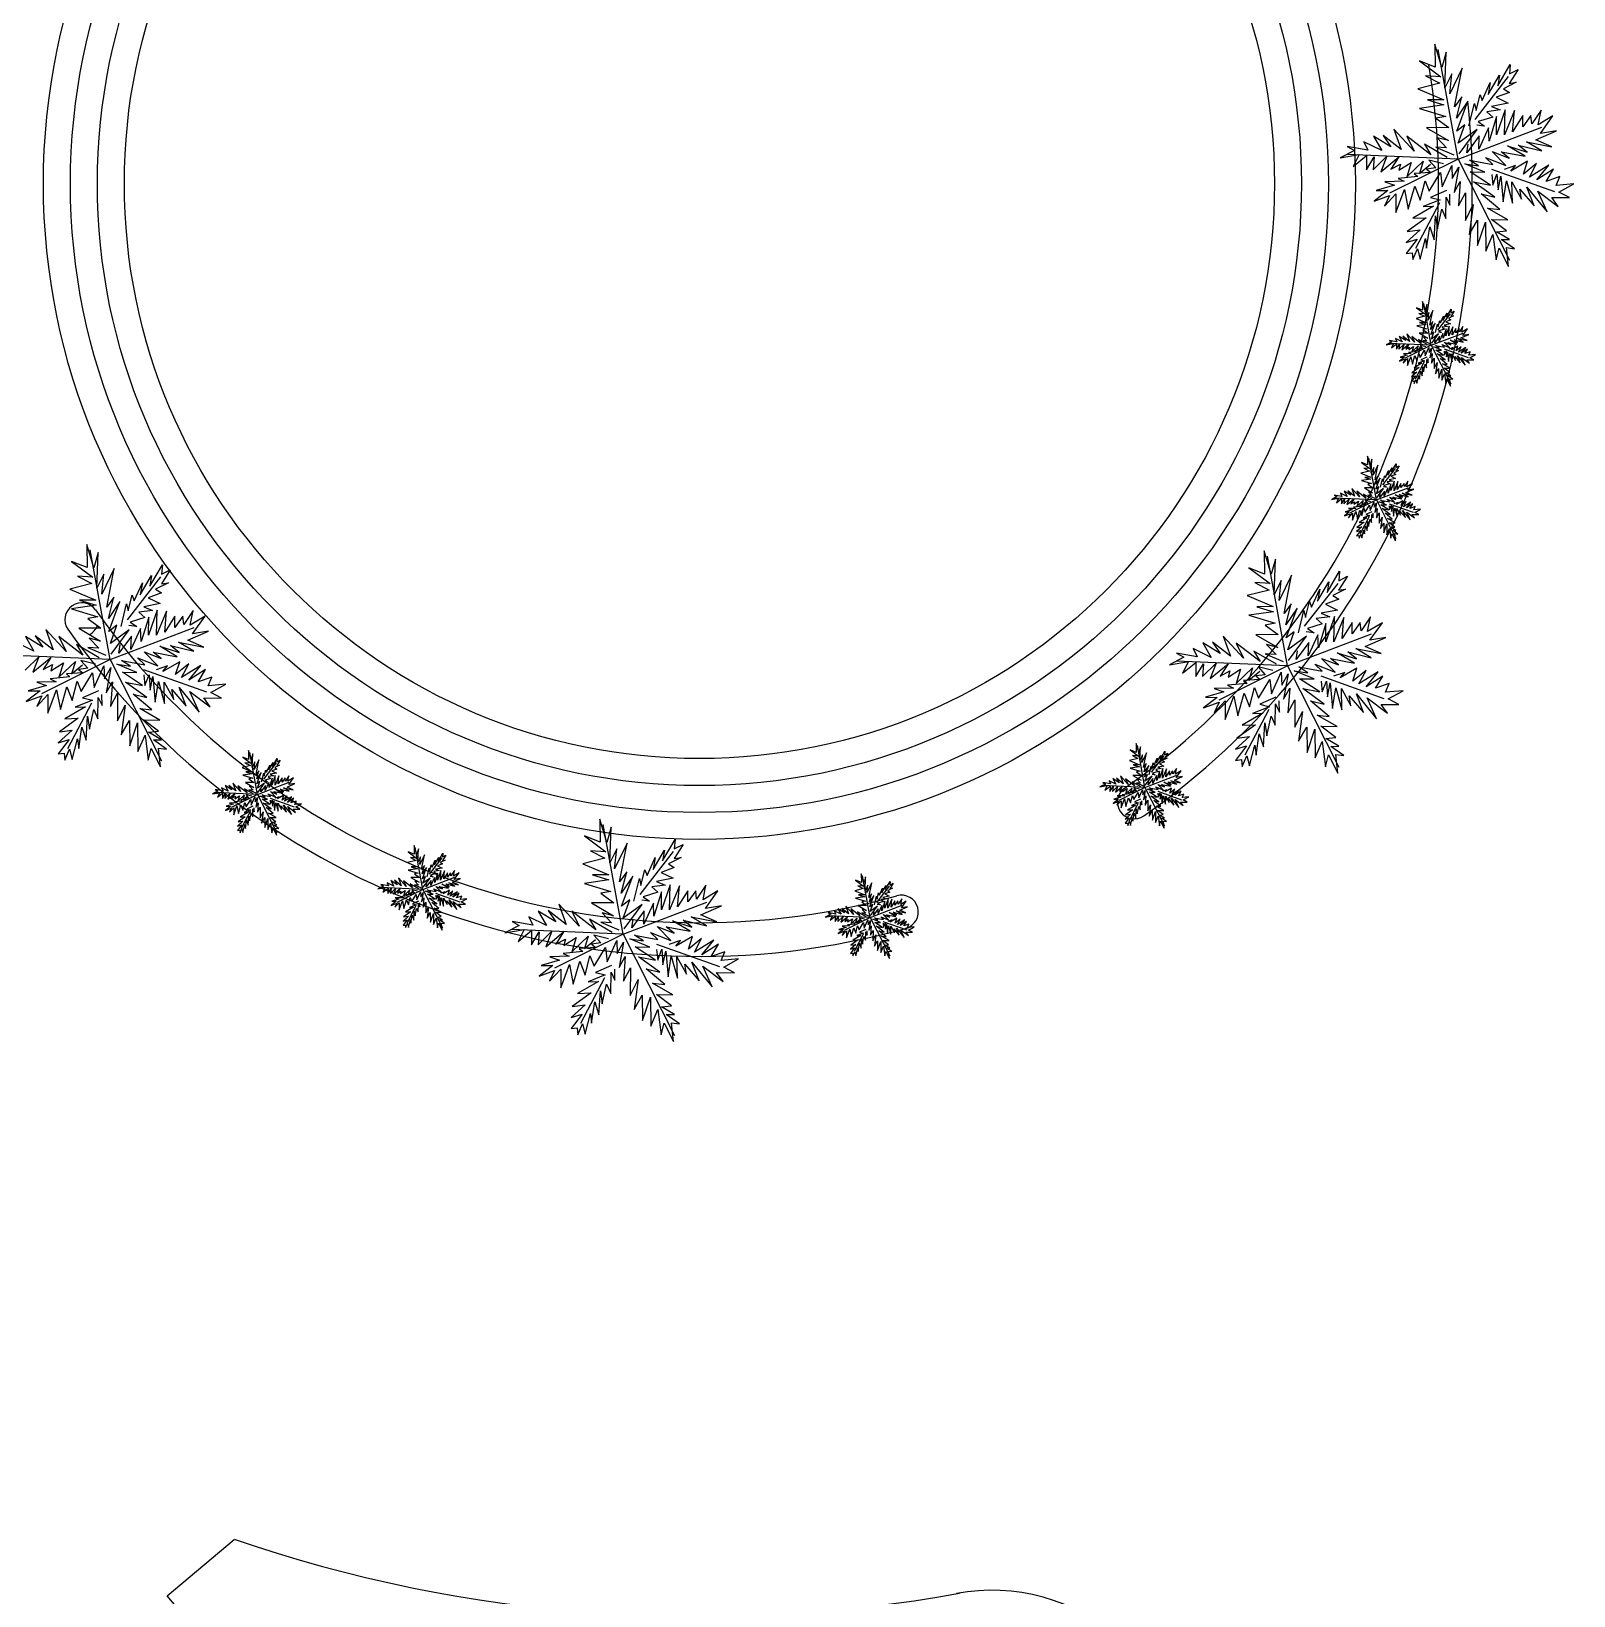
# Model space of a CAD drawing. Header units: millimetres. Extents: x 185 to 501, y 106 to 528.
# Drawn here: x 293.37 to 316.24, y 293.13 to 316.33 of the extents above; entities that cross this region are included whole.
import ezdxf

# ---------------------------------------------------------------- set-up
doc = ezdxf.new("R2010")
doc.units = ezdxf.units.MM
for name, color, linetype in [('arboles', 84, 'Continuous'), ('MUEBLES', 33, 'Continuous'), ('pavimento', 252, 'Continuous')]:
    doc.layers.add(name, color=color, linetype=linetype)

msp = doc.modelspace()

# ---------------------------------------------------------------- linework, layer by layer
at = {"layer": 'arboles', "linetype": 'Continuous'}
for p, q in [((314.53, 314.438), (314.234, 316.066)), ((314.785, 315.027), (315.28, 315.662)), ((314.53, 314.438), (315.774, 314.913)), ((314.53, 314.438), (312.878, 314.508)), ((314.53, 314.438), (313.514, 313.931)), ((314.53, 314.438), (315.292, 312.938)), ((315.027, 314.289), (315.961, 313.956)), ((314.256, 313.792), (313.9, 313.114)), ((314.133, 311.678), (314.02, 312.299)), ((314.23, 311.903), (314.419, 312.145)), ((314.133, 311.678), (313.504, 311.705)), ((314.133, 311.678), (313.746, 311.485)), ((314.133, 311.678), (314.607, 311.859)), ((314.133, 311.678), (314.423, 311.107)), ((314.028, 311.433), (313.893, 311.174)), ((314.322, 311.622), (314.678, 311.495)), ((313.318, 309.384), (313.205, 310.004)), ((313.415, 309.608), (313.604, 309.85)), ((313.318, 309.384), (313.792, 309.564)), ((313.318, 309.384), (312.689, 309.41)), ((313.318, 309.384), (312.931, 309.19)), ((313.318, 309.384), (313.608, 308.812)), ((313.213, 309.138), (313.078, 308.879)), ((313.507, 309.327), (313.863, 309.2)), ((294.542, 307.016), (294.247, 308.644)), ((312, 306.92), (311.704, 308.549)), ((294.797, 307.605), (295.292, 308.24)), ((312.255, 307.509), (312.75, 308.144)), ((294.542, 307.016), (295.786, 307.491)), ((312, 306.92), (313.244, 307.395)), ((294.542, 307.016), (292.89, 307.086)), ((294.542, 307.016), (293.526, 306.509)), ((294.542, 307.016), (295.304, 305.515)), ((295.039, 306.867), (295.973, 306.534)), ((312, 306.92), (310.348, 306.991)), ((312, 306.92), (310.984, 306.413)), ((312, 306.92), (312.762, 305.42)), ((312.497, 306.772), (313.431, 306.438)), ((294.268, 306.37), (293.912, 305.692)), ((311.726, 306.275), (311.37, 305.596)), ((296.725, 305.015), (296.613, 305.635)), ((309.886, 305.119), (309.774, 305.739)), ((296.822, 305.239), (297.011, 305.481)), ((309.983, 305.343), (310.172, 305.585)), ((296.725, 305.015), (297.199, 305.196)), ((309.886, 305.119), (310.36, 305.3)), ((296.725, 305.015), (296.096, 305.042)), ((296.725, 305.015), (296.338, 304.822)), ((296.725, 305.015), (297.016, 304.443)), ((296.915, 304.958), (297.271, 304.831)), ((309.886, 305.119), (309.257, 305.146)), ((309.886, 305.119), (309.499, 304.926)), ((309.886, 305.119), (310.176, 304.548)), ((310.076, 305.062), (310.431, 304.936)), ((296.621, 304.769), (296.486, 304.511)), ((309.782, 304.873), (309.646, 304.615)), ((302.147, 302.942), (301.852, 304.57)), ((299.18, 303.606), (299.067, 304.226)), ((299.277, 303.831), (299.466, 304.072)), ((302.402, 303.531), (302.898, 304.166)), ((299.18, 303.606), (299.654, 303.787)), ((305.813, 303.189), (305.7, 303.809)), ((299.18, 303.606), (298.551, 303.633)), ((299.18, 303.606), (298.793, 303.413)), ((299.18, 303.606), (299.47, 303.035)), ((299.369, 303.55), (299.725, 303.423)), ((305.91, 303.413), (306.098, 303.655)), ((299.076, 303.36), (298.94, 303.102)), ((302.147, 302.942), (303.391, 303.417)), ((305.813, 303.189), (306.286, 303.37)), ((305.813, 303.189), (305.184, 303.216)), ((305.813, 303.189), (305.426, 302.996)), ((305.813, 303.189), (306.103, 302.618)), ((306.002, 303.132), (306.358, 303.005)), ((302.147, 302.942), (300.495, 303.012)), ((302.147, 302.942), (301.131, 302.435)), ((302.147, 302.942), (302.91, 301.441)), ((305.708, 302.943), (305.573, 302.685)), ((302.644, 302.793), (303.579, 302.46)), ((301.873, 302.296), (301.518, 301.618))]:
    msp.add_line(p, q, dxfattribs=at)
at = {"layer": 'arboles', "linetype": 'Continuous', "flags": 128}
for points in [[(314.545, 314.518), (314.812, 314.878), (314.533, 314.676), (314.631, 314.945), (314.509, 314.855), (314.675, 315.296), (314.505, 315.045), (314.584, 315.362), (314.478, 315.216), (314.591, 315.787), (314.406, 315.407), (314.437, 315.705), (314.332, 315.494), (314.353, 316.024), (314.288, 315.798), (314.185, 316.143), (314.19, 315.801), (313.958, 315.894), (314.275, 315.659), (314.045, 315.674), (314.259, 315.564), (313.933, 315.482), (314.319, 315.32), (314.077, 315.316), (314.321, 315.242), (313.959, 315.191), (314.348, 315.072), (314.198, 315.044), (314.392, 314.905), (314.063, 314.901), (314.387, 314.713), (314.221, 314.754), (314.36, 314.607), (314.199, 314.617), (314.468, 314.503)], [(314.691, 314.93), (314.775, 315.262), (314.796, 315.158), (314.855, 315.393), (314.885, 315.308), (315.008, 315.575), (314.977, 315.397), (315.143, 315.683), (315.117, 315.526), (315.304, 315.841), (315.29, 315.702), (315.419, 315.769), (315.289, 315.56), (315.393, 315.578), (315.205, 315.482), (315.29, 315.426), (315.095, 315.355), (315.272, 315.267), (315.027, 315.221), (315.156, 315.167), (314.955, 315.139), (315.044, 315.061), (314.828, 314.994), (314.924, 314.927), (314.807, 314.944)], [(314.314, 314.369), (314.095, 314.424), (314.199, 314.307), (314.061, 314.29), (314.126, 314.239), (313.88, 314.223), (313.934, 314.179), (313.643, 314.153), (313.731, 314.109), (313.445, 314.103), (313.588, 314.054), (313.313, 313.972), (313.49, 313.971), (313.287, 313.815), (313.515, 313.9), (313.441, 313.742), (313.606, 313.921), (313.606, 313.645), (313.735, 313.987), (313.792, 313.697), (313.889, 314.035), (313.967, 313.83), (314.04, 314.118), (314.099, 313.961), (314.268, 314.238), (314.292, 314.025), (314.437, 314.346), (314.444, 314.15), (314.539, 314.321), (314.471, 313.945), (314.563, 314.108), (314.537, 313.744), (314.641, 313.937), (314.638, 313.528), (314.753, 313.763), (314.694, 313.32), (314.816, 313.531), (314.82, 313.155), (314.937, 313.501), (314.942, 313.073), (315.047, 313.318), (315.095, 312.944), (315.139, 313.118), (315.278, 312.846), (315.249, 313.125), (315.365, 313.109), (315.171, 313.244), (315.292, 313.248), (315.101, 313.361), (315.247, 313.376), (315.026, 313.543), (315.266, 313.539), (314.968, 313.709), (315.148, 313.689), (314.871, 313.923), (315.073, 313.872), (314.76, 314.102), (315.011, 314.052), (314.71, 314.248), (314.925, 314.246), (314.628, 314.368), (314.832, 314.338), (314.698, 314.423), (315.044, 314.358), (314.937, 314.463), (315.239, 314.344), (315.036, 314.55), (315.288, 314.452), (315.169, 314.547), (315.523, 314.48), (315.265, 314.635), (315.552, 314.542), (315.423, 314.647), (315.772, 314.56), (315.543, 314.695), (315.921, 314.622), (315.684, 314.724), (315.989, 314.859), (315.751, 314.819), (315.936, 315.079), (315.718, 314.948), (315.76, 315.166), (315.622, 314.96), (315.61, 315.083), (315.49, 314.915), (315.489, 315.083), (315.339, 314.845), (315.365, 315.158), (315.219, 314.797), (315.226, 315.171), (315.098, 314.797), (315.101, 315.068), (314.989, 314.704), (314.982, 314.9), (314.838, 314.587), (314.845, 314.783), (314.661, 314.532), (314.68, 314.661)], [(314.368, 314.463), (314.033, 314.659), (314.127, 314.502), (313.769, 314.777), (313.877, 314.556), (313.575, 314.881), (313.686, 314.582), (313.419, 314.791), (313.532, 314.621), (313.274, 314.78), (313.397, 314.564), (313.132, 314.695), (313.192, 314.572), (312.886, 314.627), (312.992, 314.566), (312.779, 314.456), (313.063, 314.505), (312.975, 314.329), (313.171, 314.491), (313.17, 314.28), (313.287, 314.471), (313.27, 314.281), (313.475, 314.48), (313.383, 314.252), (313.649, 314.47), (313.534, 314.288), (313.674, 314.365), (313.651, 314.272), (313.836, 314.389), (313.77, 314.177), (314.013, 314.409), (313.958, 314.225), (314.122, 314.361)], [(315.029, 314.211), (315.045, 314.052), (315.107, 314.213), (315.122, 313.981), (315.165, 314.186), (315.199, 313.806), (315.246, 314.114), (315.336, 313.785), (315.329, 314.101), (315.472, 313.846), (315.445, 313.995), (315.659, 313.747), (315.551, 314.024), (315.852, 313.656), (315.713, 313.962), (316.014, 313.736), (315.918, 313.868), (316.18, 313.867), (316.024, 313.949), (316.244, 314.07), (315.985, 314.049), (316.039, 314.178), (315.836, 314.108), (315.945, 314.288), (315.699, 314.13), (315.874, 314.349), (315.588, 314.17), (315.695, 314.372), (315.5, 314.214), (315.561, 314.406), (315.313, 314.261), (315.381, 314.343), (315.212, 314.286)], [(314.357, 313.974), (314.12, 313.87), (314.266, 313.833), (314.012, 313.733), (314.164, 313.738), (313.857, 313.56), (314.057, 313.566), (313.777, 313.364), (313.969, 313.39), (313.758, 313.201), (313.921, 313.251), (313.76, 313.037), (313.849, 313.049), (313.858, 312.947), (313.929, 313.107), (313.968, 312.954), (314.045, 313.263), (314.064, 313.116), (314.109, 313.432), (314.173, 313.239), (314.194, 313.597), (314.223, 313.404), (314.287, 313.694), (314.348, 313.558), (314.354, 313.876), (314.41, 313.754), (314.408, 313.918)], [(314.139, 311.709), (314.24, 311.846), (314.134, 311.769), (314.171, 311.871), (314.125, 311.837), (314.188, 312.005), (314.123, 311.91), (314.154, 312.03), (314.113, 311.975), (314.156, 312.192), (314.086, 312.047), (314.098, 312.161), (314.058, 312.081), (314.066, 312.282), (314.041, 312.196), (314.001, 312.328), (314.003, 312.198), (313.915, 312.233), (314.036, 312.144), (313.948, 312.149), (314.03, 312.107), (313.906, 312.076), (314.053, 312.014), (313.96, 312.013), (314.053, 311.985), (313.916, 311.965), (314.064, 311.92), (314.007, 311.909), (314.08, 311.856), (313.955, 311.855), (314.079, 311.783), (314.015, 311.799), (314.068, 311.743), (314.007, 311.747), (314.109, 311.703)], [(314.194, 311.866), (314.226, 311.992), (314.234, 311.953), (314.257, 312.042), (314.268, 312.01), (314.315, 312.111), (314.303, 312.044), (314.367, 312.153), (314.356, 312.093), (314.428, 312.213), (314.423, 312.16), (314.472, 312.185), (314.422, 312.106), (314.462, 312.112), (314.39, 312.076), (314.423, 312.055), (314.348, 312.027), (314.416, 311.994), (314.322, 311.976), (314.371, 311.956), (314.295, 311.946), (314.329, 311.916), (314.247, 311.89), (314.283, 311.865), (314.239, 311.871)], [(314.051, 311.652), (313.967, 311.673), (314.007, 311.629), (313.954, 311.622), (313.979, 311.603), (313.886, 311.596), (313.906, 311.58), (313.795, 311.57), (313.829, 311.553), (313.72, 311.551), (313.774, 311.532), (313.67, 311.501), (313.737, 311.501), (313.659, 311.441), (313.746, 311.474), (313.718, 311.413), (313.781, 311.481), (313.781, 311.376), (313.83, 311.507), (313.852, 311.396), (313.889, 311.525), (313.919, 311.447), (313.946, 311.557), (313.969, 311.497), (314.033, 311.602), (314.042, 311.521), (314.098, 311.644), (314.1, 311.569), (314.136, 311.634), (314.11, 311.491), (314.146, 311.553), (314.136, 311.414), (314.175, 311.488), (314.174, 311.332), (314.218, 311.421), (314.195, 311.253), (314.242, 311.333), (314.244, 311.19), (314.288, 311.322), (314.29, 311.159), (314.33, 311.252), (314.348, 311.109), (314.365, 311.176), (314.418, 311.072), (314.407, 311.179), (314.451, 311.172), (314.377, 311.224), (314.423, 311.225), (314.35, 311.268), (314.406, 311.274), (314.322, 311.338), (314.413, 311.336), (314.3, 311.401), (314.369, 311.393), (314.263, 311.482), (314.34, 311.463), (314.221, 311.55), (314.316, 311.531), (314.202, 311.606), (314.284, 311.605), (314.17, 311.652), (314.248, 311.64), (314.197, 311.673), (314.329, 311.648), (314.288, 311.688), (314.403, 311.643), (314.326, 311.721), (314.422, 311.684), (314.376, 311.72), (314.511, 311.694), (314.413, 311.753), (314.522, 311.718), (314.473, 311.758), (314.606, 311.725), (314.519, 311.776), (314.663, 311.748), (314.572, 311.787), (314.689, 311.839), (314.598, 311.824), (314.669, 311.923), (314.586, 311.873), (314.601, 311.956), (314.549, 311.877), (314.544, 311.924), (314.499, 311.86), (314.498, 311.924), (314.441, 311.833), (314.451, 311.952), (314.395, 311.815), (314.398, 311.958), (314.349, 311.815), (314.351, 311.919), (314.308, 311.78), (314.305, 311.854), (314.25, 311.735), (314.253, 311.81), (314.183, 311.714), (314.19, 311.763)], [(314.071, 311.688), (313.944, 311.763), (313.98, 311.703), (313.843, 311.807), (313.885, 311.723), (313.769, 311.847), (313.811, 311.733), (313.71, 311.813), (313.753, 311.748), (313.655, 311.809), (313.701, 311.726), (313.601, 311.776), (313.623, 311.73), (313.507, 311.75), (313.547, 311.727), (313.466, 311.685), (313.574, 311.704), (313.541, 311.637), (313.616, 311.699), (313.615, 311.618), (313.66, 311.691), (313.653, 311.619), (313.731, 311.694), (313.696, 311.608), (313.798, 311.691), (313.754, 311.621), (313.807, 311.651), (313.798, 311.615), (313.869, 311.66), (313.843, 311.579), (313.936, 311.668), (313.915, 311.597), (313.978, 311.649)], [(314.323, 311.592), (314.329, 311.531), (314.353, 311.593), (314.359, 311.504), (314.375, 311.582), (314.388, 311.438), (314.406, 311.555), (314.44, 311.43), (314.437, 311.55), (314.492, 311.453), (314.481, 311.51), (314.563, 311.415), (314.522, 311.521), (314.636, 311.381), (314.583, 311.497), (314.698, 311.411), (314.661, 311.461), (314.762, 311.461), (314.702, 311.492), (314.786, 311.538), (314.687, 311.53), (314.707, 311.579), (314.63, 311.553), (314.672, 311.621), (314.578, 311.561), (314.645, 311.644), (314.536, 311.576), (314.577, 311.653), (314.502, 311.593), (314.526, 311.666), (314.431, 311.611), (314.457, 311.642), (314.393, 311.621)], [(314.067, 311.502), (313.977, 311.462), (314.032, 311.448), (313.936, 311.41), (313.994, 311.412), (313.877, 311.344), (313.953, 311.346), (313.846, 311.27), (313.919, 311.279), (313.839, 311.207), (313.901, 311.226), (313.84, 311.145), (313.874, 311.149), (313.877, 311.111), (313.904, 311.171), (313.919, 311.113), (313.948, 311.231), (313.956, 311.175), (313.973, 311.295), (313.997, 311.222), (314.005, 311.358), (314.016, 311.285), (314.04, 311.395), (314.064, 311.343), (314.066, 311.464), (314.087, 311.418), (314.086, 311.48)], [(313.324, 309.414), (313.425, 309.551), (313.319, 309.474), (313.356, 309.577), (313.31, 309.542), (313.373, 309.71), (313.308, 309.615), (313.338, 309.735), (313.298, 309.68), (313.341, 309.897), (313.27, 309.752), (313.282, 309.866), (313.243, 309.786), (313.25, 309.987), (313.226, 309.902), (313.186, 310.033), (313.188, 309.903), (313.1, 309.938), (313.221, 309.849), (313.133, 309.854), (313.215, 309.812), (313.09, 309.781), (313.238, 309.72), (313.145, 309.718), (313.238, 309.69), (313.1, 309.67), (313.248, 309.625), (313.191, 309.615), (313.265, 309.562), (313.14, 309.56), (313.263, 309.488), (313.2, 309.504), (313.253, 309.448), (313.192, 309.452), (313.294, 309.408)], [(313.379, 309.571), (313.411, 309.698), (313.419, 309.658), (313.442, 309.747), (313.453, 309.715), (313.5, 309.817), (313.488, 309.749), (313.551, 309.858), (313.541, 309.798), (313.612, 309.918), (313.607, 309.865), (313.656, 309.891), (313.607, 309.811), (313.646, 309.818), (313.575, 309.781), (313.607, 309.76), (313.533, 309.733), (313.6, 309.699), (313.507, 309.682), (313.556, 309.661), (313.48, 309.651), (313.513, 309.621), (313.431, 309.596), (313.468, 309.57), (313.423, 309.576)], [(313.235, 309.357), (313.152, 309.378), (313.192, 309.334), (313.139, 309.327), (313.164, 309.308), (313.07, 309.302), (313.091, 309.285), (312.98, 309.275), (313.014, 309.258), (312.905, 309.256), (312.959, 309.238), (312.854, 309.206), (312.922, 309.206), (312.844, 309.146), (312.931, 309.179), (312.903, 309.119), (312.966, 309.187), (312.966, 309.081), (313.015, 309.212), (313.037, 309.102), (313.074, 309.23), (313.104, 309.152), (313.131, 309.262), (313.154, 309.202), (313.218, 309.307), (313.227, 309.226), (313.283, 309.349), (313.285, 309.274), (313.321, 309.339), (313.295, 309.196), (313.33, 309.258), (313.32, 309.119), (313.36, 309.193), (313.359, 309.037), (313.403, 309.126), (313.38, 308.958), (313.427, 309.038), (313.428, 308.895), (313.473, 309.027), (313.475, 308.864), (313.515, 308.957), (313.533, 308.815), (313.55, 308.881), (313.603, 308.777), (313.591, 308.884), (313.636, 308.877), (313.562, 308.929), (313.608, 308.93), (313.535, 308.973), (313.591, 308.979), (313.507, 309.043), (313.598, 309.041), (313.485, 309.106), (313.553, 309.099), (313.447, 309.187), (313.525, 309.168), (313.405, 309.256), (313.501, 309.237), (313.386, 309.311), (313.468, 309.31), (313.355, 309.357), (313.433, 309.346), (313.382, 309.378), (313.514, 309.353), (313.473, 309.393), (313.588, 309.348), (313.511, 309.426), (313.606, 309.389), (313.561, 309.425), (313.696, 309.399), (313.598, 309.459), (313.707, 309.423), (313.658, 309.463), (313.791, 309.43), (313.703, 309.481), (313.848, 309.454), (313.757, 309.493), (313.873, 309.544), (313.783, 309.529), (313.853, 309.628), (313.77, 309.578), (313.786, 309.661), (313.734, 309.582), (313.729, 309.629), (313.683, 309.565), (313.683, 309.629), (313.626, 309.539), (313.636, 309.658), (313.58, 309.52), (313.583, 309.663), (313.534, 309.521), (313.535, 309.624), (313.492, 309.485), (313.49, 309.56), (313.435, 309.44), (313.438, 309.515), (313.368, 309.419), (313.375, 309.468)], [(313.256, 309.393), (313.128, 309.468), (313.164, 309.408), (313.028, 309.513), (313.069, 309.428), (312.954, 309.552), (312.996, 309.438), (312.895, 309.518), (312.938, 309.453), (312.839, 309.514), (312.886, 309.432), (312.785, 309.481), (312.808, 309.435), (312.692, 309.456), (312.732, 309.432), (312.651, 309.39), (312.759, 309.409), (312.726, 309.342), (312.8, 309.404), (312.8, 309.323), (312.844, 309.396), (312.838, 309.324), (312.916, 309.399), (312.881, 309.313), (312.982, 309.396), (312.939, 309.326), (312.992, 309.356), (312.983, 309.32), (313.053, 309.365), (313.028, 309.284), (313.121, 309.373), (313.1, 309.302), (313.162, 309.354)], [(313.508, 309.297), (313.514, 309.237), (313.538, 309.298), (313.543, 309.209), (313.56, 309.288), (313.573, 309.143), (313.59, 309.26), (313.625, 309.135), (313.622, 309.255), (313.677, 309.158), (313.666, 309.215), (313.748, 309.12), (313.707, 309.226), (313.821, 309.086), (313.768, 309.202), (313.883, 309.116), (313.846, 309.166), (313.946, 309.166), (313.887, 309.197), (313.971, 309.244), (313.872, 309.236), (313.892, 309.285), (313.815, 309.258), (313.857, 309.326), (313.763, 309.266), (313.83, 309.35), (313.721, 309.282), (313.761, 309.358), (313.687, 309.298), (313.71, 309.371), (313.616, 309.316), (313.642, 309.347), (313.577, 309.326)], [(313.252, 309.207), (313.162, 309.167), (313.217, 309.153), (313.121, 309.115), (313.179, 309.117), (313.061, 309.049), (313.138, 309.052), (313.031, 308.975), (313.104, 308.984), (313.024, 308.913), (313.086, 308.931), (313.025, 308.85), (313.059, 308.855), (313.062, 308.816), (313.089, 308.877), (313.104, 308.819), (313.133, 308.936), (313.141, 308.88), (313.158, 309.001), (313.182, 308.927), (313.19, 309.063), (313.201, 308.99), (313.225, 309.1), (313.248, 309.048), (313.251, 309.169), (313.272, 309.123), (313.271, 309.186)], [(294.557, 307.096), (294.824, 307.456), (294.545, 307.254), (294.643, 307.523), (294.521, 307.432), (294.688, 307.874), (294.517, 307.623), (294.596, 307.94), (294.491, 307.794), (294.604, 308.365), (294.418, 307.984), (294.449, 308.283), (294.345, 308.072), (294.365, 308.601), (294.3, 308.376), (294.197, 308.721), (294.202, 308.379), (293.97, 308.472), (294.287, 308.237), (294.058, 308.251), (294.272, 308.142), (293.945, 308.06), (294.331, 307.898), (294.089, 307.894), (294.333, 307.82), (293.971, 307.769), (294.36, 307.65), (294.211, 307.622), (294.404, 307.483), (294.076, 307.479), (294.399, 307.29), (294.233, 307.332), (294.373, 307.185), (294.211, 307.195), (294.48, 307.08)], [(294.704, 307.507), (294.787, 307.84), (294.808, 307.736), (294.867, 307.971), (294.898, 307.886), (295.02, 308.153), (294.989, 307.975), (295.155, 308.261), (295.129, 308.104), (295.316, 308.419), (295.303, 308.28), (295.432, 308.347), (295.302, 308.138), (295.405, 308.155), (295.217, 308.06), (295.302, 308.004), (295.108, 307.932), (295.284, 307.845), (295.04, 307.798), (295.168, 307.745), (294.968, 307.717), (295.056, 307.639), (294.841, 307.572), (294.936, 307.505), (294.819, 307.522)], [(312.015, 307), (312.282, 307.36), (312.003, 307.158), (312.101, 307.427), (311.979, 307.337), (312.145, 307.778), (311.975, 307.528), (312.054, 307.844), (311.949, 307.698), (312.061, 308.269), (311.876, 307.889), (311.907, 308.187), (311.803, 307.976), (311.823, 308.506), (311.758, 308.281), (311.655, 308.626), (311.66, 308.284), (311.428, 308.376), (311.745, 308.142), (311.516, 308.156), (311.73, 308.046), (311.403, 307.964), (311.789, 307.803), (311.547, 307.799), (311.791, 307.725), (311.429, 307.673), (311.818, 307.554), (311.668, 307.527), (311.862, 307.388), (311.533, 307.384), (311.857, 307.195), (311.691, 307.237), (311.831, 307.09), (311.669, 307.1), (311.938, 306.985)], [(312.162, 307.412), (312.245, 307.745), (312.266, 307.64), (312.325, 307.876), (312.355, 307.79), (312.478, 308.057), (312.447, 307.88), (312.613, 308.166), (312.587, 308.008), (312.774, 308.324), (312.761, 308.185), (312.889, 308.252), (312.759, 308.043), (312.863, 308.06), (312.675, 307.965), (312.76, 307.909), (312.566, 307.837), (312.742, 307.75), (312.498, 307.703), (312.626, 307.649), (312.425, 307.622), (312.514, 307.544), (312.299, 307.477), (312.394, 307.41), (312.277, 307.426)], [(294.326, 306.946), (294.107, 307.001), (294.211, 306.885), (294.073, 306.867), (294.138, 306.817), (293.893, 306.801), (293.946, 306.757), (293.655, 306.731), (293.743, 306.687), (293.457, 306.681), (293.6, 306.632), (293.325, 306.55), (293.502, 306.549), (293.299, 306.393), (293.527, 306.478), (293.453, 306.32), (293.618, 306.498), (293.618, 306.222), (293.747, 306.565), (293.804, 306.275), (293.902, 306.613), (293.98, 306.408), (294.052, 306.696), (294.112, 306.539), (294.28, 306.816), (294.304, 306.603), (294.45, 306.924), (294.457, 306.728), (294.551, 306.899), (294.483, 306.523), (294.575, 306.686), (294.549, 306.321), (294.653, 306.515), (294.65, 306.106), (294.765, 306.341), (294.706, 305.898), (294.828, 306.109), (294.833, 305.733), (294.949, 306.079), (294.954, 305.651), (295.059, 305.896), (295.107, 305.522), (295.151, 305.696), (295.29, 305.424), (295.261, 305.703), (295.377, 305.687), (295.183, 305.822), (295.304, 305.826), (295.113, 305.939), (295.259, 305.954), (295.038, 306.121), (295.278, 306.117), (294.98, 306.287), (295.161, 306.267), (294.883, 306.501), (295.086, 306.45), (294.772, 306.679), (295.023, 306.63), (294.723, 306.826), (294.938, 306.823), (294.64, 306.945), (294.844, 306.916), (294.71, 307.001), (295.056, 306.936), (294.949, 307.041), (295.251, 306.922), (295.048, 307.128), (295.3, 307.03), (295.181, 307.125), (295.535, 307.058), (295.277, 307.213), (295.564, 307.119), (295.435, 307.225), (295.784, 307.138), (295.555, 307.273), (295.933, 307.199), (295.696, 307.302), (296.001, 307.437), (295.763, 307.397), (295.949, 307.657), (295.73, 307.526), (295.772, 307.744), (295.634, 307.537), (295.622, 307.661), (295.502, 307.493), (295.501, 307.661), (295.351, 307.423), (295.377, 307.735), (295.231, 307.375), (295.238, 307.749), (295.11, 307.375), (295.114, 307.646), (295.001, 307.282), (294.994, 307.478), (294.851, 307.164), (294.857, 307.361), (294.673, 307.11), (294.692, 307.239)], [(311.784, 306.851), (311.565, 306.906), (311.669, 306.789), (311.531, 306.772), (311.596, 306.721), (311.35, 306.705), (311.404, 306.662), (311.113, 306.635), (311.201, 306.592), (310.915, 306.586), (311.058, 306.537), (310.783, 306.455), (310.96, 306.454), (310.757, 306.298), (310.985, 306.383), (310.911, 306.225), (311.076, 306.403), (311.076, 306.127), (311.205, 306.47), (311.262, 306.18), (311.36, 306.518), (311.438, 306.313), (311.51, 306.601), (311.57, 306.443), (311.738, 306.72), (311.762, 306.507), (311.908, 306.829), (311.915, 306.633), (312.009, 306.803), (311.941, 306.428), (312.033, 306.59), (312.007, 306.226), (312.111, 306.42), (312.108, 306.011), (312.223, 306.245), (312.164, 305.803), (312.286, 306.014), (312.291, 305.637), (312.407, 305.983), (312.412, 305.555), (312.517, 305.801), (312.565, 305.426), (312.609, 305.601), (312.748, 305.329), (312.719, 305.608), (312.835, 305.591), (312.641, 305.726), (312.762, 305.73), (312.571, 305.843), (312.717, 305.858), (312.496, 306.026), (312.736, 306.022), (312.438, 306.191), (312.619, 306.172), (312.341, 306.405), (312.544, 306.355), (312.23, 306.584), (312.481, 306.534), (312.18, 306.73), (312.396, 306.728), (312.098, 306.85), (312.302, 306.82), (312.168, 306.906), (312.514, 306.841), (312.407, 306.945), (312.709, 306.826), (312.506, 307.032), (312.758, 306.935), (312.639, 307.029), (312.993, 306.962), (312.735, 307.117), (313.022, 307.024), (312.893, 307.13), (313.242, 307.042), (313.013, 307.177), (313.391, 307.104), (313.154, 307.207), (313.459, 307.341), (313.221, 307.302), (313.407, 307.562), (313.188, 307.431), (313.23, 307.649), (313.092, 307.442), (313.08, 307.566), (312.96, 307.397), (312.959, 307.566), (312.809, 307.327), (312.835, 307.64), (312.689, 307.28), (312.696, 307.653), (312.568, 307.28), (312.571, 307.551), (312.459, 307.187), (312.452, 307.382), (312.308, 307.069), (312.315, 307.266), (312.131, 307.014), (312.15, 307.143)], [(294.38, 307.041), (294.045, 307.237), (294.139, 307.08), (293.781, 307.355), (293.89, 307.133), (293.587, 307.459), (293.698, 307.16), (293.431, 307.369), (293.544, 307.199), (293.286, 307.358), (293.409, 307.142), (293.144, 307.273)], [(311.838, 306.945), (311.503, 307.141), (311.597, 306.984), (311.239, 307.259), (311.348, 307.038), (311.045, 307.364), (311.156, 307.064), (310.889, 307.274), (311.002, 307.103), (310.744, 307.263), (310.867, 307.046), (310.602, 307.177), (310.662, 307.055), (310.356, 307.11), (310.462, 307.049), (310.249, 306.938), (310.533, 306.988), (310.445, 306.811), (310.641, 306.973), (310.64, 306.762), (310.757, 306.953), (310.74, 306.763), (310.945, 306.962), (310.853, 306.735), (311.119, 306.953), (311.004, 306.77), (311.145, 306.847), (311.121, 306.754), (311.306, 306.872), (311.24, 306.66), (311.483, 306.892), (311.429, 306.707), (311.592, 306.843)], [(293.282, 306.859), (293.487, 307.058), (293.395, 306.83), (293.661, 307.048), (293.547, 306.866), (293.687, 306.943), (293.663, 306.849), (293.848, 306.967), (293.782, 306.755), (294.026, 306.987), (293.971, 306.803), (294.134, 306.938)], [(295.041, 306.789), (295.057, 306.63), (295.119, 306.791), (295.134, 306.559), (295.177, 306.763), (295.211, 306.384), (295.258, 306.691), (295.348, 306.363), (295.341, 306.679), (295.484, 306.423), (295.457, 306.573), (295.671, 306.325), (295.564, 306.602), (295.864, 306.233), (295.725, 306.54), (296.026, 306.314), (295.93, 306.445), (296.193, 306.444), (296.036, 306.527), (296.257, 306.648), (295.997, 306.627), (296.051, 306.756), (295.848, 306.686), (295.957, 306.866), (295.711, 306.707), (295.886, 306.926), (295.6, 306.748), (295.707, 306.95), (295.512, 306.792), (295.573, 306.983), (295.325, 306.838), (295.393, 306.921), (295.224, 306.864)], [(312.499, 306.693), (312.515, 306.534), (312.577, 306.695), (312.592, 306.463), (312.635, 306.668), (312.669, 306.289), (312.716, 306.596), (312.806, 306.267), (312.799, 306.584), (312.942, 306.328), (312.915, 306.477), (313.129, 306.229), (313.022, 306.507), (313.322, 306.138), (313.183, 306.445), (313.484, 306.218), (313.388, 306.35), (313.651, 306.349), (313.494, 306.431), (313.715, 306.553), (313.455, 306.532), (313.509, 306.661), (313.306, 306.591), (313.415, 306.77), (313.169, 306.612), (313.344, 306.831), (313.058, 306.653), (313.165, 306.854), (312.97, 306.696), (313.031, 306.888), (312.783, 306.743), (312.851, 306.825), (312.682, 306.768)], [(294.369, 306.552), (294.132, 306.447), (294.278, 306.411), (294.024, 306.31), (294.176, 306.315), (293.869, 306.138), (294.069, 306.144), (293.79, 305.942), (293.981, 305.968), (293.77, 305.779), (293.934, 305.829), (293.772, 305.615), (293.862, 305.627), (293.871, 305.525), (293.941, 305.684), (293.98, 305.532), (294.057, 305.841), (294.077, 305.694), (294.121, 306.01), (294.185, 305.817), (294.206, 306.174), (294.235, 305.982), (294.299, 306.272), (294.36, 306.136), (294.366, 306.453), (294.422, 306.332), (294.42, 306.496)], [(311.827, 306.456), (311.59, 306.352), (311.736, 306.315), (311.482, 306.215), (311.634, 306.22), (311.327, 306.043), (311.527, 306.049), (311.248, 305.847), (311.439, 305.872), (311.228, 305.684), (311.392, 305.733), (311.23, 305.519), (311.319, 305.531), (311.329, 305.43), (311.399, 305.589), (311.438, 305.437), (311.515, 305.745), (311.535, 305.598), (311.579, 305.915), (311.643, 305.722), (311.664, 306.079), (311.693, 305.886), (311.757, 306.176), (311.818, 306.04), (311.824, 306.358), (311.88, 306.236), (311.878, 306.401)], [(296.731, 305.045), (296.833, 305.182), (296.727, 305.105), (296.764, 305.208), (296.717, 305.173), (296.781, 305.342), (296.716, 305.246), (296.746, 305.367), (296.706, 305.311), (296.749, 305.529), (296.678, 305.384), (296.69, 305.497), (296.65, 305.417), (296.658, 305.619), (296.633, 305.533), (296.594, 305.664), (296.596, 305.534), (296.508, 305.569), (296.628, 305.48), (296.541, 305.485), (296.622, 305.444), (296.498, 305.412), (296.645, 305.351), (296.553, 305.349), (296.646, 305.321), (296.508, 305.301), (296.656, 305.256), (296.599, 305.246), (296.673, 305.193), (296.548, 305.191), (296.671, 305.119), (296.608, 305.135), (296.661, 305.079), (296.599, 305.083), (296.702, 305.039)], [(309.892, 305.15), (309.994, 305.287), (309.887, 305.21), (309.925, 305.312), (309.878, 305.278), (309.942, 305.446), (309.877, 305.35), (309.907, 305.471), (309.867, 305.415), (309.91, 305.633), (309.839, 305.488), (309.851, 305.602), (309.811, 305.521), (309.819, 305.723), (309.794, 305.637), (309.755, 305.769), (309.757, 305.638), (309.669, 305.674), (309.789, 305.584), (309.702, 305.59), (309.783, 305.548), (309.659, 305.517), (309.806, 305.455), (309.714, 305.454), (309.807, 305.425), (309.669, 305.406), (309.817, 305.361), (309.76, 305.35), (309.834, 305.297), (309.709, 305.296), (309.832, 305.224), (309.768, 305.24), (309.822, 305.184), (309.76, 305.187), (309.863, 305.144)], [(309.948, 305.306), (309.979, 305.433), (309.988, 305.393), (310.01, 305.483), (310.022, 305.45), (310.068, 305.552), (310.056, 305.484), (310.12, 305.593), (310.11, 305.533), (310.181, 305.654), (310.176, 305.601), (310.225, 305.626), (310.175, 305.547), (310.215, 305.553), (310.143, 305.517), (310.176, 305.496), (310.102, 305.468), (310.169, 305.435), (310.076, 305.417), (310.125, 305.397), (310.048, 305.386), (310.082, 305.357), (310, 305.331), (310.036, 305.306), (309.992, 305.312)], [(296.787, 305.202), (296.819, 305.329), (296.827, 305.289), (296.849, 305.379), (296.861, 305.346), (296.908, 305.448), (296.896, 305.38), (296.959, 305.489), (296.949, 305.429), (297.02, 305.549), (297.015, 305.496), (297.064, 305.522), (297.015, 305.442), (297.054, 305.449), (296.983, 305.413), (297.015, 305.391), (296.941, 305.364), (297.008, 305.331), (296.915, 305.313), (296.964, 305.292), (296.887, 305.282), (296.921, 305.252), (296.839, 305.227), (296.875, 305.201), (296.831, 305.207)], [(309.804, 305.093), (309.72, 305.114), (309.76, 305.069), (309.708, 305.063), (309.732, 305.043), (309.639, 305.037), (309.659, 305.021), (309.548, 305.011), (309.582, 304.994), (309.473, 304.992), (309.528, 304.973), (309.423, 304.942), (309.49, 304.941), (309.413, 304.882), (309.5, 304.914), (309.471, 304.854), (309.534, 304.922), (309.534, 304.817), (309.584, 304.948), (309.605, 304.837), (309.642, 304.966), (309.672, 304.888), (309.7, 304.997), (309.722, 304.937), (309.786, 305.043), (309.796, 304.962), (309.851, 305.084), (309.854, 305.01), (309.89, 305.075), (309.864, 304.932), (309.899, 304.993), (309.889, 304.855), (309.929, 304.928), (309.927, 304.773), (309.971, 304.862), (309.949, 304.694), (309.995, 304.774), (309.997, 304.631), (310.041, 304.762), (310.043, 304.599), (310.083, 304.693), (310.102, 304.55), (310.118, 304.617), (310.171, 304.513), (310.16, 304.619), (310.204, 304.613), (310.13, 304.664), (310.177, 304.666), (310.104, 304.709), (310.159, 304.715), (310.075, 304.778), (310.167, 304.777), (310.053, 304.841), (310.122, 304.834), (310.016, 304.923), (310.093, 304.904), (309.974, 304.991), (310.069, 304.972), (309.955, 305.047), (310.037, 305.046), (309.924, 305.092), (310.001, 305.081), (309.95, 305.114), (310.082, 305.089), (310.041, 305.129), (310.156, 305.083), (310.079, 305.162), (310.175, 305.125), (310.13, 305.161), (310.264, 305.135), (310.166, 305.194), (310.275, 305.159), (310.226, 305.199), (310.359, 305.166), (310.272, 305.217), (310.416, 305.189), (310.326, 305.228), (310.442, 305.279), (310.351, 305.264), (310.422, 305.363), (310.339, 305.314), (310.355, 305.397), (310.302, 305.318), (310.297, 305.365), (310.252, 305.301), (310.251, 305.365), (310.194, 305.274), (310.204, 305.393), (310.149, 305.256), (310.151, 305.398), (310.103, 305.256), (310.104, 305.359), (310.061, 305.221), (310.058, 305.295), (310.004, 305.176), (310.006, 305.251), (309.936, 305.155), (309.943, 305.204)], [(296.664, 305.024), (296.536, 305.099), (296.572, 305.039), (296.436, 305.144), (296.477, 305.06), (296.362, 305.184), (296.404, 305.07), (296.302, 305.149), (296.345, 305.084), (296.247, 305.145), (296.294, 305.063), (296.193, 305.113), (296.216, 305.066), (296.099, 305.087), (296.14, 305.064), (296.058, 305.022), (296.167, 305.04), (296.133, 304.973), (296.208, 305.035), (296.208, 304.955), (296.252, 305.027), (296.245, 304.955), (296.324, 305.031), (296.289, 304.944), (296.39, 305.027), (296.346, 304.958), (296.4, 304.987), (296.391, 304.951), (296.461, 304.996), (296.436, 304.916), (296.529, 305.004), (296.508, 304.934), (296.57, 304.985)], [(296.643, 304.988), (296.56, 305.009), (296.599, 304.965), (296.547, 304.958), (296.572, 304.939), (296.478, 304.933), (296.499, 304.916), (296.388, 304.906), (296.421, 304.89), (296.312, 304.887), (296.367, 304.869), (296.262, 304.838), (296.329, 304.837), (296.252, 304.778), (296.339, 304.81), (296.311, 304.75), (296.374, 304.818), (296.374, 304.713), (296.423, 304.843), (296.444, 304.733), (296.481, 304.861), (296.511, 304.783), (296.539, 304.893), (296.561, 304.833), (296.626, 304.939), (296.635, 304.857), (296.69, 304.98), (296.693, 304.905), (296.729, 304.97), (296.703, 304.827), (296.738, 304.889), (296.728, 304.75), (296.768, 304.824), (296.767, 304.668), (296.81, 304.758), (296.788, 304.589), (296.834, 304.67), (296.836, 304.526), (296.881, 304.658), (296.882, 304.495), (296.922, 304.588), (296.941, 304.446), (296.957, 304.512), (297.01, 304.409), (296.999, 304.515), (297.044, 304.509), (296.969, 304.56), (297.016, 304.562), (296.943, 304.605), (296.998, 304.61), (296.914, 304.674), (297.006, 304.673), (296.892, 304.737), (296.961, 304.73), (296.855, 304.819), (296.932, 304.799), (296.813, 304.887), (296.908, 304.868), (296.794, 304.942), (296.876, 304.942), (296.763, 304.988), (296.841, 304.977), (296.79, 305.009), (296.921, 304.984), (296.88, 305.024), (296.995, 304.979), (296.918, 305.057), (297.014, 305.02), (296.969, 305.056), (297.104, 305.031), (297.005, 305.09), (297.115, 305.054), (297.065, 305.094), (297.198, 305.061), (297.111, 305.113), (297.255, 305.085), (297.165, 305.124), (297.281, 305.175), (297.19, 305.16), (297.261, 305.259), (297.178, 305.209), (297.194, 305.292), (297.141, 305.213), (297.137, 305.261), (297.091, 305.196), (297.091, 305.261), (297.033, 305.17), (297.044, 305.289), (296.988, 305.152), (296.991, 305.294), (296.942, 305.152), (296.943, 305.255), (296.9, 305.116), (296.897, 305.191), (296.843, 305.071), (296.845, 305.146), (296.775, 305.051), (296.783, 305.1)], [(309.824, 305.129), (309.697, 305.203), (309.733, 305.143), (309.596, 305.248), (309.638, 305.164), (309.523, 305.288), (309.565, 305.174), (309.463, 305.254), (309.506, 305.189), (309.408, 305.249), (309.455, 305.167), (309.354, 305.217), (309.377, 305.17), (309.26, 305.191), (309.3, 305.168), (309.219, 305.126), (309.327, 305.145), (309.294, 305.078), (309.369, 305.139), (309.368, 305.059), (309.413, 305.132), (309.406, 305.059), (309.484, 305.135), (309.45, 305.049), (309.551, 305.132), (309.507, 305.062), (309.56, 305.091), (309.552, 305.056), (309.622, 305.101), (309.597, 305.02), (309.69, 305.108), (309.669, 305.038), (309.731, 305.09)], [(296.915, 304.928), (296.922, 304.868), (296.945, 304.929), (296.951, 304.841), (296.967, 304.919), (296.98, 304.774), (296.998, 304.891), (297.032, 304.766), (297.03, 304.887), (297.084, 304.789), (297.074, 304.846), (297.155, 304.752), (297.114, 304.857), (297.229, 304.717), (297.176, 304.834), (297.291, 304.747), (297.254, 304.798), (297.354, 304.797), (297.294, 304.829), (297.378, 304.875), (297.279, 304.867), (297.3, 304.916), (297.223, 304.889), (297.264, 304.958), (297.17, 304.897), (297.237, 304.981), (297.128, 304.913), (297.169, 304.99), (297.095, 304.929), (297.118, 305.002), (297.024, 304.947), (297.05, 304.979), (296.985, 304.957)], [(309.82, 304.942), (309.73, 304.903), (309.786, 304.889), (309.689, 304.851), (309.747, 304.852), (309.63, 304.785), (309.706, 304.787), (309.6, 304.71), (309.673, 304.72), (309.592, 304.648), (309.655, 304.667), (309.593, 304.586), (309.627, 304.59), (309.631, 304.552), (309.657, 304.612), (309.672, 304.554), (309.702, 304.672), (309.709, 304.616), (309.726, 304.736), (309.75, 304.663), (309.758, 304.799), (309.769, 304.725), (309.794, 304.836), (309.817, 304.784), (309.819, 304.905), (309.84, 304.859), (309.84, 304.921)], [(310.076, 305.033), (310.082, 304.972), (310.106, 305.033), (310.112, 304.945), (310.128, 305.023), (310.141, 304.879), (310.159, 304.996), (310.193, 304.87), (310.191, 304.991), (310.245, 304.894), (310.235, 304.95), (310.316, 304.856), (310.275, 304.962), (310.39, 304.821), (310.337, 304.938), (310.451, 304.852), (310.415, 304.902), (310.515, 304.902), (310.455, 304.933), (310.539, 304.979), (310.44, 304.971), (310.461, 305.02), (310.383, 304.994), (310.425, 305.062), (310.331, 305.002), (310.398, 305.085), (310.289, 305.017), (310.33, 305.094), (310.256, 305.034), (310.279, 305.107), (310.184, 305.052), (310.21, 305.083), (310.146, 305.061)], [(296.66, 304.838), (296.569, 304.798), (296.625, 304.784), (296.528, 304.746), (296.586, 304.748), (296.469, 304.681), (296.545, 304.683), (296.439, 304.606), (296.512, 304.616), (296.431, 304.544), (296.494, 304.563), (296.432, 304.481), (296.466, 304.486), (296.47, 304.447), (296.496, 304.508), (296.511, 304.45), (296.541, 304.567), (296.548, 304.511), (296.565, 304.632), (296.59, 304.558), (296.597, 304.694), (296.608, 304.621), (296.633, 304.731), (296.656, 304.68), (296.658, 304.801), (296.68, 304.754), (296.679, 304.817)], [(302.163, 303.022), (302.43, 303.382), (302.15, 303.18), (302.248, 303.449), (302.126, 303.358), (302.293, 303.8), (302.122, 303.549), (302.202, 303.866), (302.096, 303.72), (302.209, 304.291), (302.023, 303.91), (302.055, 304.209), (301.95, 303.998), (301.97, 304.527), (301.905, 304.302), (301.802, 304.647), (301.807, 304.305), (301.576, 304.398), (301.892, 304.163), (301.663, 304.177), (301.877, 304.068), (301.55, 303.986), (301.937, 303.824), (301.694, 303.82), (301.939, 303.746), (301.576, 303.695), (301.965, 303.576), (301.816, 303.548), (302.01, 303.409), (301.681, 303.405), (302.004, 303.216), (301.838, 303.258), (301.978, 303.111), (301.817, 303.121), (302.085, 303.006)], [(299.186, 303.637), (299.287, 303.774), (299.181, 303.697), (299.218, 303.799), (299.172, 303.765), (299.235, 303.933), (299.17, 303.838), (299.201, 303.958), (299.16, 303.903), (299.203, 304.12), (299.133, 303.975), (299.145, 304.089), (299.105, 304.008), (299.113, 304.21), (299.088, 304.124), (299.049, 304.256), (299.05, 304.126), (298.962, 304.161), (299.083, 304.071), (298.995, 304.077), (299.077, 304.035), (298.953, 304.004), (299.1, 303.942), (299.007, 303.941), (299.101, 303.913), (298.963, 303.893), (299.111, 303.848), (299.054, 303.837), (299.128, 303.784), (299.002, 303.783), (299.126, 303.711), (299.062, 303.727), (299.115, 303.671), (299.054, 303.675), (299.156, 303.631)], [(302.309, 303.433), (302.392, 303.766), (302.413, 303.662), (302.472, 303.897), (302.503, 303.812), (302.626, 304.079), (302.594, 303.901), (302.761, 304.187), (302.734, 304.03), (302.921, 304.345), (302.908, 304.206), (303.037, 304.273), (302.907, 304.064), (303.01, 304.081), (302.823, 303.986), (302.908, 303.93), (302.713, 303.858), (302.889, 303.771), (302.645, 303.724), (302.774, 303.671), (302.573, 303.643), (302.661, 303.565), (302.446, 303.498), (302.541, 303.431), (302.425, 303.448)], [(299.242, 303.794), (299.273, 303.92), (299.281, 303.88), (299.304, 303.97), (299.315, 303.938), (299.362, 304.039), (299.35, 303.972), (299.414, 304.081), (299.404, 304.021), (299.475, 304.141), (299.47, 304.088), (299.519, 304.113), (299.469, 304.034), (299.509, 304.04), (299.437, 304.004), (299.47, 303.983), (299.395, 303.955), (299.463, 303.922), (299.369, 303.904), (299.419, 303.884), (299.342, 303.873), (299.376, 303.844), (299.294, 303.818), (299.33, 303.793), (299.286, 303.799)], [(299.118, 303.616), (298.991, 303.69), (299.027, 303.631), (298.89, 303.735), (298.932, 303.651), (298.816, 303.775), (298.859, 303.661), (298.757, 303.741), (298.8, 303.676), (298.702, 303.737), (298.748, 303.654), (298.648, 303.704), (298.67, 303.657), (298.554, 303.678), (298.594, 303.655), (298.513, 303.613), (298.621, 303.632), (298.588, 303.565), (298.663, 303.626), (298.662, 303.546), (298.707, 303.619), (298.7, 303.546), (298.778, 303.622), (298.743, 303.536), (298.845, 303.619), (298.801, 303.549), (298.854, 303.578), (298.845, 303.543), (298.916, 303.588), (298.891, 303.507), (298.983, 303.595), (298.962, 303.525), (299.025, 303.577)], [(299.098, 303.58), (299.014, 303.601), (299.054, 303.556), (299.001, 303.55), (299.026, 303.53), (298.933, 303.524), (298.953, 303.508), (298.842, 303.498), (298.876, 303.481), (298.767, 303.479), (298.821, 303.46), (298.717, 303.429), (298.784, 303.429), (298.707, 303.369), (298.793, 303.402), (298.765, 303.341), (298.828, 303.409), (298.828, 303.304), (298.877, 303.435), (298.899, 303.324), (298.936, 303.453), (298.966, 303.375), (298.993, 303.485), (299.016, 303.425), (299.08, 303.53), (299.089, 303.449), (299.145, 303.571), (299.147, 303.497), (299.183, 303.562), (299.157, 303.419), (299.193, 303.481), (299.183, 303.342), (299.222, 303.416), (299.221, 303.26), (299.265, 303.349), (299.242, 303.181), (299.289, 303.261), (299.291, 303.118), (299.335, 303.249), (299.337, 303.086), (299.377, 303.18), (299.395, 303.037), (299.412, 303.104), (299.465, 303), (299.454, 303.106), (299.498, 303.1), (299.424, 303.152), (299.47, 303.153), (299.397, 303.196), (299.453, 303.202), (299.369, 303.266), (299.46, 303.264), (299.347, 303.329), (299.416, 303.321), (299.31, 303.41), (299.387, 303.391), (299.268, 303.478), (299.363, 303.459), (299.249, 303.534), (299.331, 303.533), (299.217, 303.579), (299.295, 303.568), (299.244, 303.601), (299.376, 303.576), (299.335, 303.616), (299.45, 303.57), (299.373, 303.649), (299.469, 303.612), (299.423, 303.648), (299.558, 303.622), (299.46, 303.681), (299.569, 303.646), (299.52, 303.686), (299.653, 303.653), (299.566, 303.704), (299.71, 303.676), (299.619, 303.715), (299.736, 303.767), (299.645, 303.752), (299.716, 303.85), (299.633, 303.801), (299.648, 303.884), (299.596, 303.805), (299.591, 303.852), (299.546, 303.788), (299.545, 303.852), (299.488, 303.761), (299.498, 303.88), (299.442, 303.743), (299.445, 303.885), (299.396, 303.743), (299.398, 303.846), (299.355, 303.708), (299.352, 303.782), (299.297, 303.663), (299.3, 303.738), (299.23, 303.642), (299.237, 303.691)], [(305.818, 303.219), (305.92, 303.356), (305.814, 303.28), (305.851, 303.382), (305.805, 303.348), (305.868, 303.516), (305.803, 303.42), (305.833, 303.541), (305.793, 303.485), (305.836, 303.703), (305.765, 303.558), (305.777, 303.671), (305.737, 303.591), (305.745, 303.793), (305.721, 303.707), (305.681, 303.838), (305.683, 303.708), (305.595, 303.743), (305.715, 303.654), (305.628, 303.66), (305.71, 303.618), (305.585, 303.587), (305.732, 303.525), (305.64, 303.524), (305.733, 303.495), (305.595, 303.476), (305.743, 303.43), (305.686, 303.42), (305.76, 303.367), (305.635, 303.365), (305.758, 303.294), (305.695, 303.309), (305.748, 303.253), (305.687, 303.257), (305.789, 303.214)], [(299.37, 303.52), (299.376, 303.459), (299.4, 303.521), (299.406, 303.432), (299.422, 303.51), (299.435, 303.366), (299.453, 303.483), (299.487, 303.358), (299.484, 303.478), (299.539, 303.381), (299.528, 303.437), (299.61, 303.343), (299.569, 303.449), (299.683, 303.308), (299.63, 303.425), (299.745, 303.339), (299.708, 303.389), (299.809, 303.389), (299.749, 303.42), (299.833, 303.466), (299.734, 303.458), (299.755, 303.507), (299.677, 303.481), (299.719, 303.549), (299.625, 303.489), (299.692, 303.572), (299.583, 303.504), (299.624, 303.581), (299.549, 303.521), (299.573, 303.594), (299.478, 303.539), (299.504, 303.57), (299.44, 303.548)], [(301.931, 302.873), (301.712, 302.927), (301.816, 302.811), (301.678, 302.794), (301.743, 302.743), (301.498, 302.727), (301.552, 302.683), (301.26, 302.657), (301.349, 302.613), (301.062, 302.607), (301.206, 302.558), (300.931, 302.476), (301.107, 302.475), (300.904, 302.319), (301.132, 302.404), (301.058, 302.246), (301.224, 302.424), (301.224, 302.148), (301.353, 302.491), (301.409, 302.201), (301.507, 302.539), (301.585, 302.334), (301.657, 302.622), (301.717, 302.465), (301.885, 302.742), (301.91, 302.529), (302.055, 302.85), (302.062, 302.654), (302.156, 302.825), (302.088, 302.449), (302.181, 302.612), (302.154, 302.247), (302.259, 302.441), (302.255, 302.032), (302.37, 302.267), (302.311, 301.824), (302.433, 302.035), (302.438, 301.659), (302.555, 302.005), (302.56, 301.577), (302.664, 301.822), (302.713, 301.448), (302.756, 301.622), (302.895, 301.35), (302.866, 301.629), (302.983, 301.613), (302.788, 301.748), (302.91, 301.752), (302.718, 301.865), (302.864, 301.88), (302.643, 302.047), (302.884, 302.043), (302.585, 302.213), (302.766, 302.193), (302.488, 302.427), (302.691, 302.376), (302.377, 302.605), (302.628, 302.556), (302.328, 302.752), (302.543, 302.749), (302.246, 302.871), (302.45, 302.842), (302.316, 302.927), (302.662, 302.862), (302.554, 302.967), (302.856, 302.848), (302.654, 303.054), (302.905, 302.956), (302.787, 303.051), (303.141, 302.984), (302.882, 303.139), (303.169, 303.045), (303.04, 303.151), (303.389, 303.064), (303.16, 303.199), (303.538, 303.125), (303.301, 303.228), (303.607, 303.363), (303.368, 303.323), (303.554, 303.583), (303.336, 303.452), (303.377, 303.67), (303.239, 303.463), (303.227, 303.587), (303.107, 303.419), (303.106, 303.587), (302.956, 303.349), (302.983, 303.661), (302.836, 303.301), (302.844, 303.675), (302.716, 303.301), (302.719, 303.572), (302.606, 303.208), (302.599, 303.404), (302.456, 303.09), (302.462, 303.287), (302.278, 303.036), (302.298, 303.165)], [(305.874, 303.376), (305.906, 303.503), (305.914, 303.463), (305.936, 303.553), (305.948, 303.52), (305.995, 303.622), (305.983, 303.554), (306.046, 303.663), (306.036, 303.603), (306.107, 303.723), (306.102, 303.67), (306.151, 303.696), (306.102, 303.616), (306.141, 303.623), (306.07, 303.587), (306.102, 303.565), (306.028, 303.538), (306.095, 303.505), (306.002, 303.487), (306.051, 303.466), (305.975, 303.456), (306.008, 303.426), (305.926, 303.401), (305.963, 303.375), (305.918, 303.382)], [(299.114, 303.43), (299.024, 303.39), (299.079, 303.376), (298.983, 303.338), (299.041, 303.34), (298.924, 303.272), (299, 303.274), (298.893, 303.197), (298.966, 303.207), (298.886, 303.135), (298.948, 303.154), (298.887, 303.073), (298.921, 303.077), (298.924, 303.039), (298.951, 303.099), (298.966, 303.041), (298.995, 303.159), (299.003, 303.103), (299.02, 303.223), (299.044, 303.15), (299.052, 303.286), (299.063, 303.212), (299.087, 303.323), (299.111, 303.271), (299.113, 303.392), (299.134, 303.346), (299.134, 303.408)], [(301.985, 302.967), (301.65, 303.163), (301.745, 303.006), (301.386, 303.281), (301.495, 303.059), (301.193, 303.385), (301.303, 303.086), (301.036, 303.295), (301.149, 303.125), (300.891, 303.284), (301.014, 303.068), (300.749, 303.199), (300.809, 303.076), (300.504, 303.131), (300.609, 303.07), (300.396, 302.96), (300.68, 303.009), (300.593, 302.833), (300.789, 302.995), (300.788, 302.784), (300.904, 302.975), (300.887, 302.785), (301.092, 302.984), (301.001, 302.756), (301.267, 302.974), (301.152, 302.792), (301.292, 302.869), (301.269, 302.775), (301.453, 302.893), (301.387, 302.681), (301.631, 302.913), (301.576, 302.729), (301.739, 302.865)], [(305.751, 303.198), (305.623, 303.273), (305.659, 303.213), (305.523, 303.318), (305.564, 303.234), (305.449, 303.358), (305.491, 303.244), (305.39, 303.323), (305.432, 303.259), (305.334, 303.319), (305.381, 303.237), (305.28, 303.287), (305.303, 303.24), (305.187, 303.261), (305.227, 303.238), (305.146, 303.196), (305.254, 303.215), (305.221, 303.147), (305.295, 303.209), (305.295, 303.129), (305.339, 303.201), (305.333, 303.129), (305.411, 303.205), (305.376, 303.118), (305.477, 303.201), (305.434, 303.132), (305.487, 303.161), (305.478, 303.126), (305.548, 303.17), (305.523, 303.09), (305.616, 303.178), (305.595, 303.108), (305.657, 303.16)], [(305.73, 303.163), (305.647, 303.183), (305.687, 303.139), (305.634, 303.132), (305.659, 303.113), (305.565, 303.107), (305.586, 303.09), (305.475, 303.08), (305.508, 303.064), (305.399, 303.061), (305.454, 303.043), (305.349, 303.012), (305.416, 303.011), (305.339, 302.952), (305.426, 302.984), (305.398, 302.924), (305.461, 302.992), (305.461, 302.887), (305.51, 303.017), (305.532, 302.907), (305.569, 303.036), (305.598, 302.957), (305.626, 303.067), (305.649, 303.007), (305.713, 303.113), (305.722, 303.032), (305.777, 303.154), (305.78, 303.079), (305.816, 303.144), (305.79, 303.001), (305.825, 303.063), (305.815, 302.925), (305.855, 302.998), (305.854, 302.843), (305.897, 302.932), (305.875, 302.763), (305.921, 302.844), (305.923, 302.7), (305.968, 302.832), (305.97, 302.669), (306.009, 302.763), (306.028, 302.62), (306.045, 302.686), (306.097, 302.583), (306.086, 302.689), (306.131, 302.683), (306.057, 302.734), (306.103, 302.736), (306.03, 302.779), (306.086, 302.784), (306.001, 302.848), (306.093, 302.847), (305.979, 302.911), (306.048, 302.904), (305.942, 302.993), (306.02, 302.973), (305.9, 303.061), (305.996, 303.042), (305.881, 303.117), (305.963, 303.116), (305.85, 303.162), (305.928, 303.151), (305.877, 303.183), (306.009, 303.159), (305.968, 303.198), (306.083, 303.153), (306.005, 303.232), (306.101, 303.194), (306.056, 303.23), (306.191, 303.205), (306.092, 303.264), (306.202, 303.228), (306.153, 303.269), (306.286, 303.235), (306.198, 303.287), (306.342, 303.259), (306.252, 303.298), (306.368, 303.349), (306.278, 303.334), (306.348, 303.433), (306.265, 303.383), (306.281, 303.466), (306.228, 303.388), (306.224, 303.435), (306.178, 303.371), (306.178, 303.435), (306.121, 303.344), (306.131, 303.463), (306.075, 303.326), (306.078, 303.468), (306.029, 303.326), (306.03, 303.429), (305.987, 303.29), (305.985, 303.365), (305.93, 303.246), (305.932, 303.32), (305.862, 303.225), (305.87, 303.274)], [(306.003, 303.103), (306.009, 303.042), (306.032, 303.103), (306.038, 303.015), (306.054, 303.093), (306.068, 302.948), (306.085, 303.065), (306.12, 302.94), (306.117, 303.061), (306.171, 302.963), (306.161, 303.02), (306.243, 302.926), (306.202, 303.031), (306.316, 302.891), (306.263, 303.008), (306.378, 302.922), (306.341, 302.972), (306.441, 302.971), (306.382, 303.003), (306.466, 303.049), (306.367, 303.041), (306.387, 303.09), (306.31, 303.063), (306.352, 303.132), (306.258, 303.071), (306.325, 303.155), (306.216, 303.087), (306.256, 303.164), (306.182, 303.104), (306.205, 303.177), (306.111, 303.121), (306.137, 303.153), (306.072, 303.131)], [(302.646, 302.715), (302.663, 302.556), (302.725, 302.717), (302.74, 302.485), (302.782, 302.689), (302.817, 302.31), (302.863, 302.617), (302.954, 302.289), (302.947, 302.605), (303.09, 302.349), (303.062, 302.499), (303.276, 302.251), (303.169, 302.528), (303.469, 302.16), (303.33, 302.466), (303.631, 302.24), (303.535, 302.372), (303.798, 302.37), (303.642, 302.453), (303.862, 302.574), (303.602, 302.553), (303.656, 302.682), (303.453, 302.612), (303.563, 302.792), (303.316, 302.633), (303.492, 302.852), (303.205, 302.674), (303.312, 302.876), (303.117, 302.718), (303.178, 302.909), (302.931, 302.764), (302.999, 302.847), (302.829, 302.79)], [(305.747, 303.012), (305.656, 302.972), (305.712, 302.959), (305.615, 302.92), (305.673, 302.922), (305.556, 302.855), (305.632, 302.857), (305.526, 302.78), (305.599, 302.79), (305.519, 302.718), (305.581, 302.737), (305.519, 302.655), (305.553, 302.66), (305.557, 302.621), (305.584, 302.682), (305.599, 302.624), (305.628, 302.741), (305.635, 302.685), (305.652, 302.806), (305.677, 302.733), (305.685, 302.869), (305.696, 302.795), (305.72, 302.906), (305.743, 302.854), (305.746, 302.975), (305.767, 302.928), (305.766, 302.991)], [(301.975, 302.478), (301.737, 302.373), (301.883, 302.337), (301.629, 302.237), (301.782, 302.242), (301.474, 302.064), (301.674, 302.07), (301.395, 301.868), (301.587, 301.894), (301.376, 301.705), (301.539, 301.755), (301.378, 301.541), (301.467, 301.553), (301.476, 301.451), (301.546, 301.611), (301.585, 301.458), (301.663, 301.767), (301.682, 301.62), (301.727, 301.936), (301.791, 301.743), (301.811, 302.1), (301.84, 301.908), (301.904, 302.198), (301.965, 302.062), (301.971, 302.379), (302.027, 302.258), (302.025, 302.422)]]:
    msp.add_lwpolyline(points, dxfattribs=at)
at = {"layer": 'MUEBLES'}
for centre, radius, start, end in [((303.28, 314.073), 10.961, 304.9586, 9.2683), ((303.28, 314.073), 11.461, 305.1074, 6.1233), ((294.121, 307.608), 0.25, 35.2162, 215.2162), ((303.28, 314.073), 10.961, 215.2162, 285.5004), ((294.121, 307.608), 0.25, 297.2158, 339.0473), ((303.28, 314.073), 11.461, 215.2162, 285.7545), ((309.727, 304.902), 0.25, 125.1074, 305.1074), ((306.276, 303.27), 0.25, 285.5004, 105.5004)]:
    msp.add_arc(centre, radius, start, end, dxfattribs=at)
at = {"layer": 'pavimento'}
for p, q in [((295.387, 293.129), (296.381, 293.965)), ((297.702, 290.377), (295.387, 293.129))]:
    msp.add_line(p, q, dxfattribs=at)
for radius in [9.727, 9.327, 8.927, 8.527]:
    msp.add_circle((303.28, 314.073), radius, dxfattribs=at)
for centre, radius, start, end in [((303.28, 314.073), 21.258, 251.0633, 280.4578), ((307.623, 290.393), 2.817, 355.1693, 100.8854)]:
    msp.add_arc(centre, radius, start, end, dxfattribs=at)

doc.saveas('drawing.dxf')
